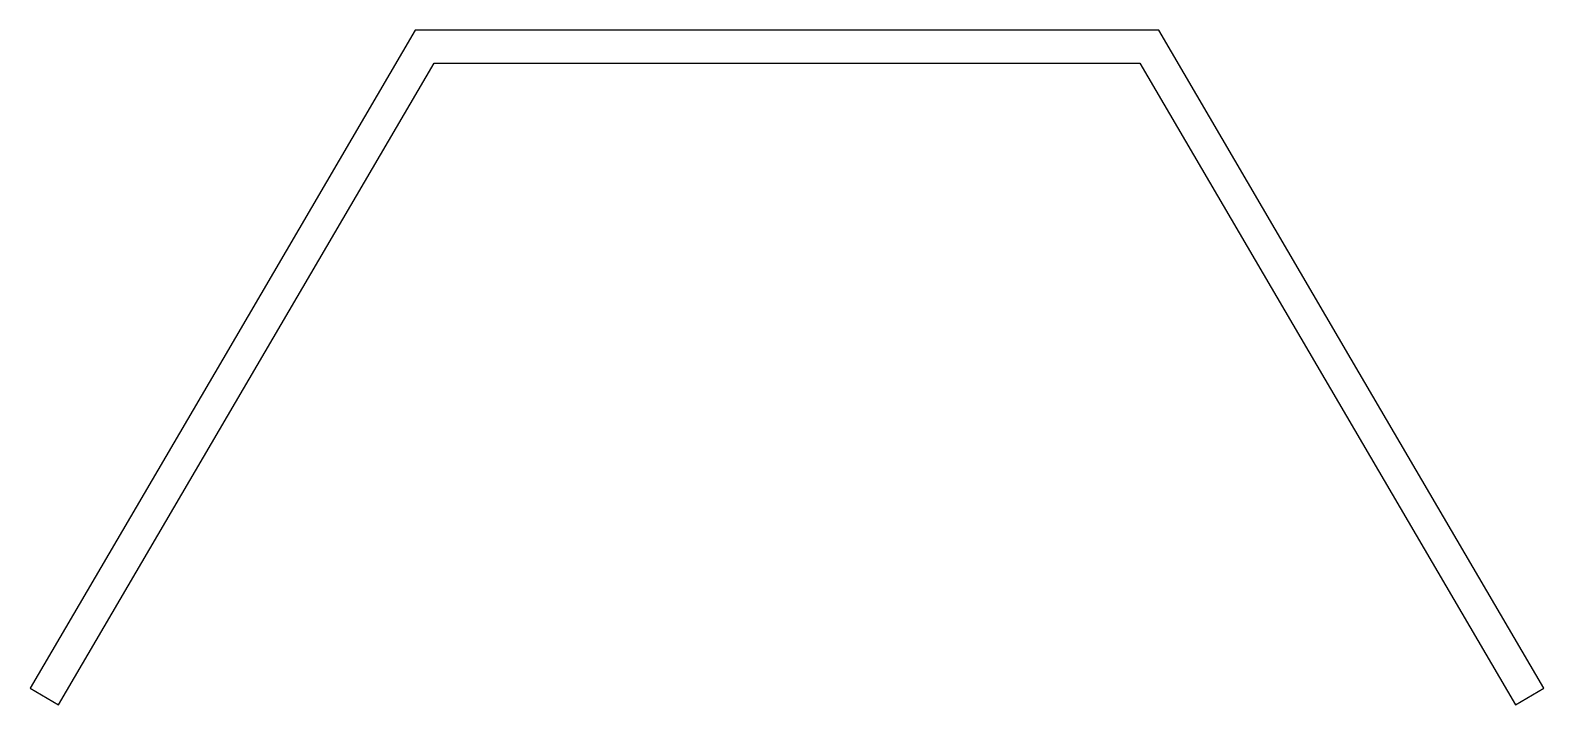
# Model space of a CAD drawing. Extents: x -23 to 23, y -0.5 to 20.
import ezdxf

# ---------------------------------------------------------------- set-up
doc = ezdxf.new("R2010")
doc.units = 0
doc.layers.add('DEFAULT', color=7, linetype='CONTINUOUS')

msp = doc.modelspace()

# ---------------------------------------------------------------- linework, layer by layer
at = {"layer": 'DEFAULT'}
for p, q in [((-11.3, 20), (-17.15, 10)), ((11.3, 20), (-11.3, 20)), ((17.15, 10), (11.3, 20)), ((-22.137, -0.505), (-10.726, 19)), ((-10.726, 19), (10.726, 19)), ((10.726, 19), (22.137, -0.505)), ((-17.15, 10), (-23, 0)), ((23, 0), (17.15, 10)), ((-23, 0), (-22.137, -0.505)), ((22.137, -0.505), (23, 0))]:
    msp.add_line(p, q, dxfattribs=at)

doc.saveas('drawing.dxf')
